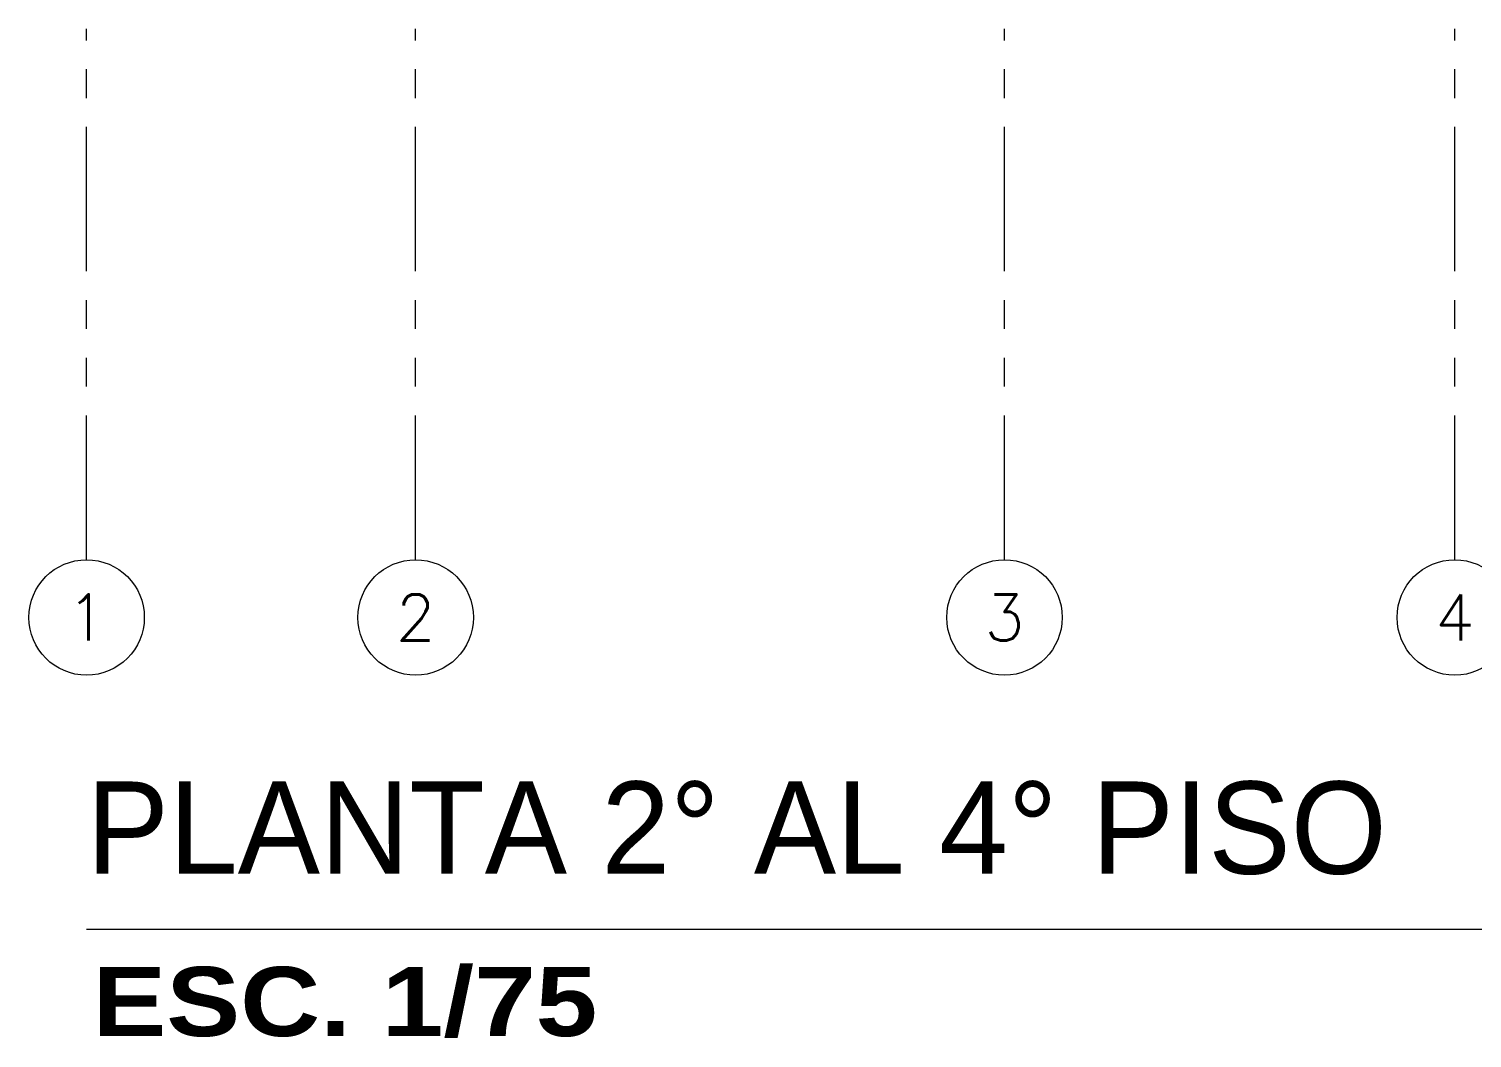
# Model space of a CAD drawing. Header units: millimetres. Extents: x 3738 to 3833, y 1327 to 1657.
# Drawn here: x 3768.22 to 3774.47, y 1451.87 to 1456.24 of the extents above; entities that cross this region are included whole.
import ezdxf
from ezdxf.enums import TextEntityAlignment as Align

# ---------------------------------------------------------------- set-up
doc = ezdxf.new("R2010")
doc.units = ezdxf.units.MM
doc.linetypes.add('PHANTOM', pattern=[63.5, 31.75, -6.35, 6.35, -6.35, 6.35, -6.35])
doc.linetypes.add('PHANTOM2', pattern=[1.25, 0.625, -0.125, 0.125, -0.125, 0.125, -0.125])
doc.layers.add('A-EJES', color=251, linetype='PHANTOM', lineweight=13)
doc.layers.add('A_50_TextoAmbiente', color=251, linetype='Continuous', lineweight=13)
doc.styles.add('R160-75', font='ariblk.ttf', dxfattribs={"height": 0.6})
doc.styles.add('R175-75', font='GOTHIC.TTF', dxfattribs={"height": 0.4})
doc.styles.add('ROMANS', font='romans.shx', dxfattribs={"width": 0.8})

# ---------------------------------------------------------------- blocks, each defined once
blk = doc.blocks.new('Ejes_Torre C')
at = {"layer": 'A-EJES', "linetype": 'PHANTOM2'}
for points in [[(0, -2.8), (0, -0.5)], [(1.425, -2.8), (1.425, -0.5)], [(3.975, -2.8), (3.975, -0.5)], [(5.925, -2.8), (5.925, -0.5)]]:
    blk.add_lwpolyline(points, dxfattribs=at)
at = {"layer": 'A-EJES', "linetype": 'Continuous'}
for centre in [(0, -3.05), (1.425, -3.05), (3.975, -3.05), (5.925, -3.05)]:
    blk.add_circle(centre, 0.25, dxfattribs=at)
at = {"layer": 'A-EJES', "linetype": 'Continuous', "style": 'ROMANS'}
for s, p in [('1', (0, -3.05)), ('2', (1.425, -3.05)), ('3', (3.975, -3.05)), ('4', (5.925, -3.05))]:
    blk.add_text(s, height=0.2, dxfattribs=at).set_placement(p, align=Align.MIDDLE_CENTER)

msp = doc.modelspace()

# ---------------------------------------------------------------- linework, layer by layer
at = {"layer": 'A_50_TextoAmbiente', "color": 1}
msp.add_lwpolyline([(3768.4721, 1452.3379), (3777.6721, 1452.3379)], dxfattribs=at)

# ---------------------------------------------------------------- block references
at = {"layer": 'A-EJES'}
msp.add_blockref('Ejes_Torre C', (3768.4721, 1456.7379), dxfattribs=at)

# ---------------------------------------------------------------- texts
at = {"layer": 'A_50_TextoAmbiente', "color": 1, "insert": (3768.4721, 1452.9773), "char_height": 0.4, "width": 16.529649, "attachment_point": 1, "style": 'R175-75'}
msp.add_mtext('PLANTA 2° AL 4° PISO', dxfattribs=at)
at = {"layer": 'A_50_TextoAmbiente', "color": 3, "insert": (3768.4974, 1452.1742), "char_height": 0.3, "width": 10.725123, "attachment_point": 1, "style": 'R160-75'}
msp.add_mtext('ESC. 1/75', dxfattribs=at)

doc.saveas('drawing.dxf')
